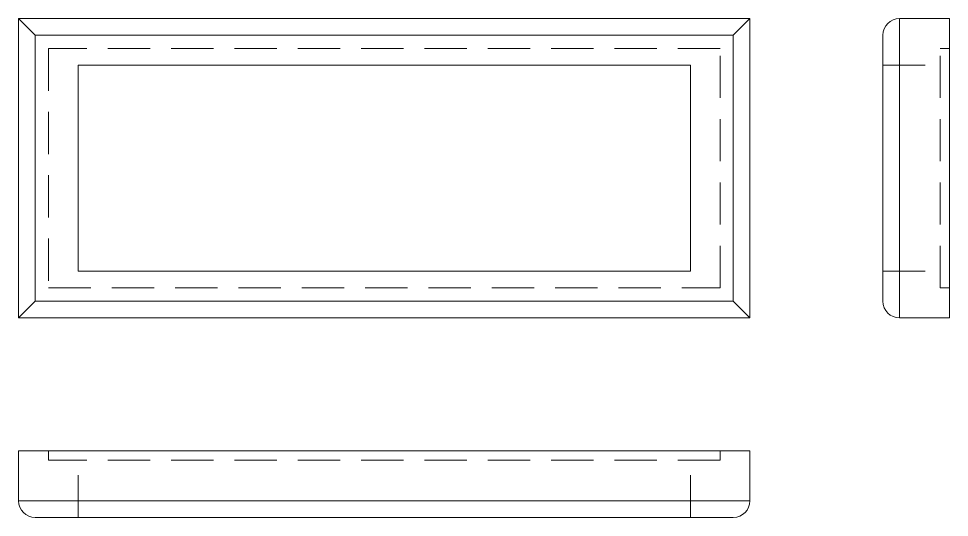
# Model space of a CAD drawing. Header units: millimetres. Extents: x -660 to 572, y 0 to 687.
# Drawn here: x -660 to -380, y 230.6 to 380.6 of the extents above; entities that cross this region are included whole.
import ezdxf

# ---------------------------------------------------------------- set-up
doc = ezdxf.new("R2010")
doc.units = ezdxf.units.MM
doc.linetypes.add('DASHED', pattern=[19.05, 12.7, -6.35])

# ---------------------------------------------------------------- blocks, each defined once
blk = doc.blocks.new('A$C7a02fa1e')
at = {"linetype": 'Continuous', "lineweight": 0, "extrusion": (0, 1, -2.22045e-16)}
for p, q in [((-152.05, 53.81), (-147.05, 48.81)), ((-152.05, 53.81), (-152.05, -36.19)), ((67.95, 53.81), (-152.05, 53.81)), ((67.95, 53.81), (62.95, 48.81)), ((67.95, -36.19), (67.95, 53.81)), ((-147.05, -31.19), (-147.05, 48.81)), ((-147.05, 48.81), (62.95, 48.81)), ((62.95, 48.81), (62.95, -31.19)), ((-134.15, -22.19), (-134.15, 39.81)), ((-134.15, 39.81), (50.05, 39.81)), ((50.05, 39.81), (50.05, -22.19)), ((50.05, -22.19), (-134.15, -22.19)), ((-152.05, -36.19), (-147.05, -31.19)), ((62.95, -31.19), (-147.05, -31.19)), ((67.95, -36.19), (62.95, -31.19)), ((-152.05, -36.19), (67.95, -36.19))]:
    blk.add_line(p, q, dxfattribs=at)
at = {"linetype": 'DASHED', "lineweight": 0, "extrusion": (0, 1, -2.22045e-16)}
for p, q in [((-143.05, 44.81), (-143.05, -27.19)), ((58.95, 44.81), (-143.05, 44.81)), ((58.95, -27.19), (58.95, 44.81)), ((-143.05, -27.19), (58.95, -27.19))]:
    blk.add_line(p, q, dxfattribs=at)
blk = doc.blocks.new('A$C97db46a5')
at = {"linetype": 'Continuous', "lineweight": 0}
for p, q in [((-74.11, 196.64), (-294.11, 196.64)), ((-294.11, 196.64), (-294.11, 181.64)), ((-74.11, 196.64), (-74.11, 181.64)), ((-74.11, 181.64), (-294.11, 181.64)), ((-289.11, 176.64), (-79.11, 176.64))]:
    blk.add_line(p, q, dxfattribs=at)
at = {"linetype": 'DASHED', "lineweight": 0}
for p, q in [((-285.11, 196.64), (-285.11, 193.84)), ((-83.11, 196.64), (-83.11, 193.84)), ((-83.11, 193.84), (-285.11, 193.84)), ((-276.21, 176.64), (-276.21, 193.84)), ((-92.01, 176.64), (-92.01, 193.84))]:
    blk.add_line(p, q, dxfattribs=at)
at = {"linetype": 'Continuous', "lineweight": 0}
for centre, start, end in [((-289.11, 181.64), 180, 270), ((-79.11, 181.64), 270, 0)]:
    blk.add_arc(centre, 5, start, end, dxfattribs=at)
blk = doc.blocks.new('A$C3d07fc06')
at = {"linetype": 'Continuous', "lineweight": 0, "extrusion": (2.22045e-16, 1, -2.22045e-16)}
for p, q in [((100.75, -35), (100.75, 55)), ((115.75, 55), (100.75, 55)), ((115.75, -35), (115.75, 55)), ((95.75, 50), (95.75, -30)), ((115.75, -35), (100.75, -35))]:
    blk.add_line(p, q, dxfattribs=at)
at = {"linetype": 'DASHED', "lineweight": 0, "extrusion": (2.22045e-16, 1, -2.22045e-16)}
for p, q in [((115.75, 46), (112.95, 46)), ((112.95, -26), (112.95, 46)), ((95.75, 41), (112.95, 41)), ((95.75, -21), (112.95, -21)), ((115.75, -26), (112.95, -26))]:
    blk.add_line(p, q, dxfattribs=at)
at = {"linetype": 'Continuous', "lineweight": 0, "extrusion": (-4.93038e-32, -2.22045e-16, -1)}
blk.add_arc((-100.75, 50), 5, 0, 90, dxfattribs=at)
at = {"linetype": 'Continuous', "lineweight": 0}
blk.add_arc((100.75, -30), 5, 180, 270, dxfattribs=at)

msp = doc.modelspace()

# ---------------------------------------------------------------- block references
for name, p in [('A$C7a02fa1e', (-507.915, 326.837)), ('A$C3d07fc06', (-495.712, 325.644)), ('A$C97db46a5', (-365.853, 54.003))]:
    msp.add_blockref(name, p)

doc.saveas('drawing.dxf')
